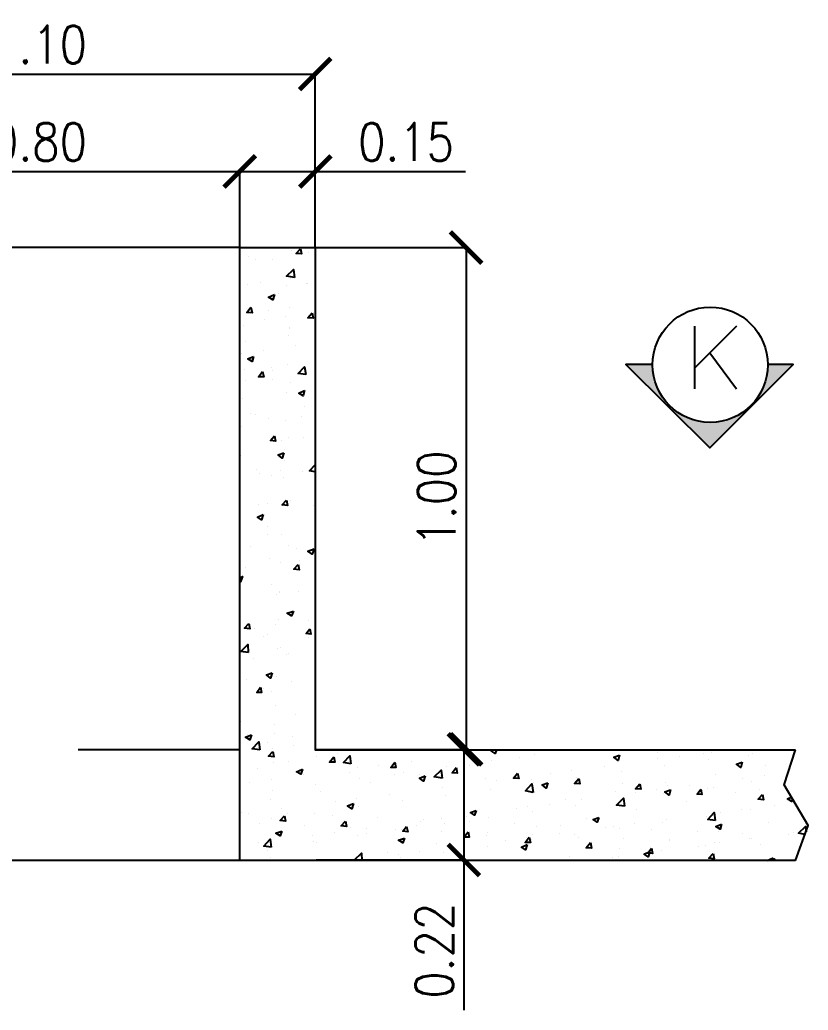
# Model space of a CAD drawing. Extents: x 93 to 1928, y 79 to 574.
# Drawn here: x 628.7 to 691.6, y 333.9 to 412.8 of the extents above; entities that cross this region are included whole.
import ezdxf

# ---------------------------------------------------------------- set-up
doc = ezdxf.new("R2010")
doc.units = 0
doc.header["$MEASUREMENT"] = 0
for name, color, linetype in [('Cotas', 1, 'Continuous'), ('PDF_auxiliar', 1, 'Continuous'), ('PDF_CORTES-50', 6, 'Continuous'), ('PDF_encofrado', 4, 'Continuous'), ('PDF_HATCH', 1, 'Continuous'), ('PDF_LINEAS-POS-ARMADURA', 4, 'Continuous')]:
    doc.layers.add(name, color=color, linetype=linetype)
doc.styles.add('ROMANS', font='ROMANS.SHX', dxfattribs={"width": 0.85})
doc.dimstyles.new('1.10', dxfattribs={"dimtxt": 3, "dimasz": 2.5, "dimexe": 0.18, "dimexo": 0.0625, "dimgap": 0.85, "dimtad": 1, "dimlfac": 0.1, "dimzin": 0, "dimdsep": 46, "dimtxsty": 'ROMANS', "dimblk": 'ARCHTICK', "dimcen": 0.09, "dimclrd": 256, "dimclre": 256, "dimclrt": 2, "dimadec": 0, "dimazin": 0, "dimtfac": 1, "dimtofl": 0, "dimtmove": 0, "dimatfit": 3, "dimfxl": 15, "dimfxlon": 1, "dimtolj": 1, "dimtzin": 0, "dimarcsym": 0})

# ---------------------------------------------------------------- blocks, each defined once
blk = doc.blocks.new('_ArchTick')
at = {"color": 0, "linetype": 'ByBlock', "const_width": 0.15}
blk.add_lwpolyline([(-0.5, -0.5), (0.5, 0.5)], dxfattribs=at)
blk = doc.blocks.new('*D55')
at = {"layer": 'Cotas', "lineweight": -2, "transparency": 16777216}
for p, q in [((652.325, 354.727), (664.284, 354.727)), ((664.104, 354.727), (664.104, 345.921)), ((652.325, 345.921), (664.284, 345.921)), ((664.104, 345.921), (664.104, 333.95))]:
    blk.add_line(p, q, dxfattribs=at)
at = {"layer": 'Defpoints', "color": 0, "transparency": 16777216}
for p in [(652.262, 354.727), (652.262, 345.921), (664.104, 345.921)]:
    blk.add_point(p, dxfattribs=at)
at = {"layer": 'Cotas', "lineweight": -2, "transparency": 16777216, "xscale": 2.5, "yscale": 2.5, "zscale": 2.5}
for p, rotation in [((664.104, 354.727), 90), ((664.104, 345.921), 270)]:
    blk.add_blockref('_ArchTick', p, dxfattribs=dict(at, rotation=rotation))
at = {"layer": 'Cotas', "color": 2, "transparency": 16777216, "insert": (661.754, 338.685), "char_height": 3, "attachment_point": 5, "rotation": 90, "style": 'ROMANS'}
blk.add_mtext('\\A1;0.22', dxfattribs=at)
blk = doc.blocks.new('*D56')
at = {"layer": 'Cotas', "lineweight": -2, "transparency": 16777216}
for p, q in [((614.242, 394.758), (614.242, 400.939)), ((646.25, 394.758), (646.25, 400.939)), ((614.242, 400.759), (646.25, 400.759))]:
    blk.add_line(p, q, dxfattribs=at)
at = {"layer": 'Defpoints', "color": 0, "transparency": 16777216}
for p in [(646.25, 400.759), (614.242, 394.695), (646.25, 394.695)]:
    blk.add_point(p, dxfattribs=at)
at = {"layer": 'Cotas', "lineweight": -2, "transparency": 16777216, "xscale": 2.5, "yscale": 2.5, "zscale": 2.5, "rotation": 180}
blk.add_blockref('_ArchTick', (614.242, 400.759), dxfattribs=at)
at = {"layer": 'Cotas', "lineweight": -2, "transparency": 16777216, "xscale": 2.5, "yscale": 2.5, "zscale": 2.5}
blk.add_blockref('_ArchTick', (646.25, 400.759), dxfattribs=at)
at = {"layer": 'Cotas', "color": 2, "transparency": 16777216, "insert": (630.246, 403.109), "char_height": 3, "attachment_point": 5, "style": 'ROMANS'}
blk.add_mtext('\\A1;0.80', dxfattribs=at)
blk = doc.blocks.new('*D57')
at = {"layer": 'Cotas', "lineweight": -2, "transparency": 16777216}
for p, q in [((646.25, 394.758), (646.25, 400.939)), ((652.262, 394.758), (652.262, 400.939)), ((646.25, 400.759), (652.262, 400.759)), ((652.262, 400.759), (664.233, 400.759))]:
    blk.add_line(p, q, dxfattribs=at)
at = {"layer": 'Defpoints', "color": 0, "transparency": 16777216}
for p in [(652.262, 400.759), (646.25, 394.695), (652.262, 394.695)]:
    blk.add_point(p, dxfattribs=at)
at = {"layer": 'Cotas', "lineweight": -2, "transparency": 16777216, "xscale": 2.5, "yscale": 2.5, "zscale": 2.5, "rotation": 180}
blk.add_blockref('_ArchTick', (646.25, 400.759), dxfattribs=at)
at = {"layer": 'Cotas', "lineweight": -2, "transparency": 16777216, "xscale": 2.5, "yscale": 2.5, "zscale": 2.5}
blk.add_blockref('_ArchTick', (652.262, 400.759), dxfattribs=at)
at = {"layer": 'Cotas', "color": 2, "transparency": 16777216, "insert": (659.498, 403.109), "char_height": 3, "attachment_point": 5, "style": 'ROMANS'}
blk.add_mtext('\\A1;0.15', dxfattribs=at)
blk = doc.blocks.new('*D54')
at = {"layer": 'Cotas', "lineweight": -2, "transparency": 16777216}
for p, q in [((652.325, 394.695), (664.464, 394.695)), ((664.284, 394.695), (664.284, 354.727)), ((652.325, 354.727), (664.464, 354.727))]:
    blk.add_line(p, q, dxfattribs=at)
at = {"layer": 'Defpoints', "color": 0, "transparency": 16777216}
for p in [(652.262, 394.695), (652.262, 354.727), (664.284, 354.727)]:
    blk.add_point(p, dxfattribs=at)
at = {"layer": 'Cotas', "lineweight": -2, "transparency": 16777216, "xscale": 2.5, "yscale": 2.5, "zscale": 2.5}
for p, rotation in [((664.284, 394.695), 90), ((664.284, 354.727), 270)]:
    blk.add_blockref('_ArchTick', p, dxfattribs=dict(at, rotation=rotation))
at = {"layer": 'Cotas', "color": 2, "transparency": 16777216, "insert": (661.934, 374.711), "char_height": 3, "attachment_point": 5, "rotation": 90, "style": 'ROMANS'}
blk.add_mtext('\\A1;1.00', dxfattribs=at)
blk = doc.blocks.new('*D59')
at = {"layer": 'Cotas', "lineweight": -2, "transparency": 16777216}
for p, q in [((608.23, 394.758), (608.23, 408.703)), ((652.262, 394.758), (652.262, 408.703)), ((608.23, 408.523), (652.262, 408.523))]:
    blk.add_line(p, q, dxfattribs=at)
at = {"layer": 'Defpoints', "color": 0, "transparency": 16777216}
for p in [(652.262, 408.523), (608.23, 394.695), (652.262, 394.695)]:
    blk.add_point(p, dxfattribs=at)
at = {"layer": 'Cotas', "lineweight": -2, "transparency": 16777216, "xscale": 2.5, "yscale": 2.5, "zscale": 2.5, "rotation": 180}
blk.add_blockref('_ArchTick', (608.23, 408.523), dxfattribs=at)
at = {"layer": 'Cotas', "lineweight": -2, "transparency": 16777216, "xscale": 2.5, "yscale": 2.5, "zscale": 2.5}
blk.add_blockref('_ArchTick', (652.262, 408.523), dxfattribs=at)
at = {"layer": 'Cotas', "color": 2, "transparency": 16777216, "insert": (630.246, 410.873), "char_height": 3, "attachment_point": 5, "style": 'ROMANS'}
blk.add_mtext('\\A1;1.10', dxfattribs=at)

msp = doc.modelspace()

# ---------------------------------------------------------------- hatches: boundary and pattern name
at = {"layer": 'PDF_LINEAS-POS-ARMADURA', "transparency": 33554559}
msp.add_hatch(color=256, dxfattribs=at).paths.add_polyline_path([(690.367, 385.381), (688.292, 385.381), (688.208, 384.534), (687.954, 383.729), (687.615, 382.967), (687.107, 382.29), (686.472, 381.74), (685.752, 381.274), (684.948, 380.977), (684.143, 380.808), (683.296, 380.808), (682.45, 380.977), (681.645, 381.274), (680.925, 381.74), (680.333, 382.29), (679.825, 382.967), (679.443, 383.729), (679.189, 384.534), (679.105, 385.381), (677.03, 385.381), (680.121, 382.29), (680.714, 381.74), (681.137, 381.274), (681.603, 380.808), (683.72, 378.734), (686.26, 381.274), (686.683, 381.74), (687.276, 382.29)])

# ---------------------------------------------------------------- linework, layer by layer
at = {"layer": 'PDF_auxiliar', "lineweight": 25}
msp.add_lwpolyline([(690.536, 345.879), (691.552, 348.673), (689.647, 351.891), (690.536, 354.685)], dxfattribs=at)
at = {"layer": 'PDF_CORTES-50', "lineweight": 25}
msp.add_lwpolyline([(690.536, 345.879), (646.25, 345.879), (646.25, 394.695), (652.262, 394.695), (652.262, 354.685), (690.536, 354.685)], dxfattribs=at)
at = {"layer": 'PDF_encofrado', "lineweight": 25}
for points in [[(646.25, 394.695), (614.242, 394.695)], [(646.25, 345.879), (614.242, 345.879)]]:
    msp.add_lwpolyline(points, dxfattribs=at)
at = {"layer": 'PDF_encofrado', "color": 1, "lineweight": 25}
msp.add_lwpolyline([(646.25, 354.685), (633.379, 354.685)], dxfattribs=at)
at = {"layer": 'PDF_HATCH', "lineweight": 25}
for points in [[(646.25, 394.611), (646.25, 394.695)], [(646.25, 394.611), (646.25, 394.611)], [(650.399, 394.484), (650.399, 394.484)], [(646.927, 394.018), (646.927, 394.018)], [(647.478, 393.764), (647.478, 393.764)], [(648.833, 393.764), (648.833, 393.764)], [(651.754, 394.314), (651.754, 394.314)], [(650.314, 392.24), (650.314, 392.24)], [(646.843, 391.731), (646.843, 391.731)], [(647.901, 391.943), (647.901, 391.943)], [(649.976, 391.647), (649.976, 391.647)], [(651.542, 391.816), (651.542, 391.816)], [(651.669, 391.859), (651.669, 391.859)], [(649.341, 391.054), (649.341, 391.054)], [(650.23, 389.953), (650.23, 389.953)], [(646.758, 389.488), (646.758, 389.488)], [(648.198, 388.979), (648.198, 388.979)], [(648.536, 389.699), (648.536, 389.699)], [(649.891, 389.191), (649.891, 389.191)], [(646.546, 388.471), (646.546, 388.471)], [(650.187, 388.344), (650.187, 388.344)], [(650.187, 388.217), (650.187, 388.217)], [(650.145, 387.709), (650.145, 387.709)], [(646.673, 387.201), (646.673, 387.201)], [(650.653, 386.863), (650.653, 386.863)], [(646.377, 386.27), (646.377, 386.27)], [(648.113, 386.524), (648.113, 386.524)], [(648.79, 385.127), (648.79, 385.127)], [(650.06, 385.423), (650.06, 385.423)], [(646.589, 384.957), (646.589, 384.957)], [(648.875, 384.873), (648.875, 384.873)], [(646.292, 383.814), (646.292, 383.814)], [(646.673, 384.111), (646.673, 384.111)], [(648.875, 384.153), (648.875, 384.153)], [(650.314, 383.941), (650.314, 383.941)], [(646.504, 382.671), (646.504, 382.671)], [(649.976, 383.179), (649.976, 383.179)], [(651.373, 382.036), (651.373, 382.036)], [(647.097, 381.486), (647.097, 381.486)], [(647.52, 381.401), (647.52, 381.401)], [(648.536, 381.062), (648.536, 381.062)], [(651.161, 381.232), (651.161, 381.232)], [(646.419, 380.427), (646.419, 380.427)], [(649.891, 380.893), (649.891, 380.893)], [(650.145, 379.58), (650.145, 379.58)], [(651.288, 379.58), (651.288, 379.58)], [(649.595, 379.369), (649.595, 379.369)], [(646.335, 378.141), (646.335, 378.141)], [(649.806, 378.649), (649.806, 378.649)], [(649.806, 377.76), (649.806, 377.76)], [(652.262, 376.828), (651.796, 376.913), (652.262, 377.379)], [(652.093, 377.252), (652.093, 377.252)], [(647.605, 376.998), (647.605, 376.998)], [(647.816, 376.701), (647.816, 376.701)], [(648.79, 376.532), (648.79, 376.532)], [(649.51, 376.913), (649.51, 376.913)], [(649.722, 376.363), (649.722, 376.363)], [(651.246, 376.871), (651.246, 376.871)], [(646.25, 375.897), (646.25, 375.897)], [(647.732, 374.246), (647.732, 374.246)], [(648.452, 374.33), (648.452, 374.33)], [(649.679, 374.119), (649.679, 374.119)], [(650.314, 374.584), (650.314, 374.584)], [(652.093, 374.161), (652.093, 374.161)], [(648.494, 372.467), (648.494, 372.467)], [(648.494, 371.875), (648.494, 371.875)], [(649.595, 371.832), (649.595, 371.832)], [(647.139, 370.859), (647.139, 370.859)], [(650.145, 370.986), (650.145, 370.986)], [(650.78, 370.689), (650.78, 370.689)], [(648.579, 369.927), (648.579, 369.927)], [(649.51, 369.588), (649.51, 369.588)], [(651.034, 369.758), (651.034, 369.758)], [(652.22, 369.758), (652.22, 369.758)], [(646.25, 368.403), (646.462, 368.488), (646.292, 368.064), (646.25, 368.107)], [(646.716, 369.207), (646.716, 369.207)], [(648.748, 367.895), (648.748, 367.895)], [(649.214, 367.09), (649.214, 367.09)], [(649.425, 367.302), (649.425, 367.302)], [(649.425, 367.217), (649.425, 367.217)], [(650.95, 367.302), (650.95, 367.302)], [(649.129, 364.635), (649.129, 364.635)], [(649.341, 365.058), (649.341, 365.058)], [(651.712, 364.973), (651.712, 364.973)], [(647.435, 364.381), (647.435, 364.381)], [(648.113, 363.746), (648.113, 363.746)], [(648.494, 363.873), (648.494, 363.873)], [(651.712, 363.619), (651.712, 363.619)], [(649.256, 362.772), (649.256, 362.772)], [(649.51, 362.857), (649.51, 362.857)], [(649.933, 362.264), (649.933, 362.264)], [(650.103, 362.348), (650.103, 362.348)], [(647.351, 361.925), (647.351, 361.925)], [(646.758, 360.316), (646.758, 360.316)], [(649.171, 360.528), (649.171, 360.528)], [(650.357, 360.147), (650.357, 360.147)], [(648.155, 359.596), (648.155, 359.596)], [(648.748, 359.3), (648.748, 359.3)], [(649.087, 358.242), (649.087, 358.242)], [(650.653, 357.48), (650.653, 357.48)], [(646.335, 356.929), (646.335, 356.929)], [(649.044, 356.675), (649.044, 356.675)], [(646.843, 355.913), (646.843, 355.913)], [(649.002, 355.998), (649.002, 355.998)], [(648.452, 355.236), (648.452, 355.236)], [(650.484, 355.744), (650.484, 355.744)], [(650.569, 355.024), (650.569, 355.024)], [(648.875, 354.812), (648.875, 354.812)], [(654.04, 354.431), (654.04, 354.431)], [(655.903, 354.685), (655.903, 354.685)], [(664.202, 354.389), (664.202, 354.389)], [(665.937, 354.6), (665.937, 354.6)], [(666.7, 354.685), (666.615, 354.389), (666.276, 354.6), (666.446, 354.685)], [(669.748, 354.304), (669.748, 354.304)], [(679.528, 354.516), (679.528, 354.516)], [(683.169, 354.389), (683.169, 354.389)], [(683.847, 354.516), (683.847, 354.516)], [(687.107, 354.431), (687.107, 354.431)], [(648.917, 353.711), (648.917, 353.711)], [(650.103, 353.754), (650.103, 353.754)], [(652.347, 354.177), (652.347, 354.177)], [(657.343, 353.457), (657.343, 353.457)], [(659.925, 353.796), (659.925, 353.796)], [(666.276, 353.838), (666.276, 353.838)], [(668.562, 354.092), (668.562, 354.092)], [(679.57, 353.965), (679.57, 353.965)], [(680.121, 353.457), (680.121, 353.457)], [(681.264, 354.177), (681.264, 354.177)], [(683.593, 353.923), (683.593, 353.923)], [(686.81, 354.219), (686.81, 354.219)], [(688.123, 353.457), (688.123, 353.457)], [(647.689, 353.203), (647.689, 353.203)], [(651.331, 353.076), (651.331, 353.076)], [(651.331, 352.695), (651.331, 352.695)], [(654.972, 352.907), (654.972, 352.907)], [(655.649, 353.246), (655.649, 353.246)], [(658.571, 352.738), (658.571, 352.738)], [(659.29, 352.907), (659.29, 352.907)], [(660.603, 352.738), (660.603, 352.738)], [(662.72, 353.33), (662.72, 353.33)], [(664.583, 353.415), (664.583, 353.415)], [(671.018, 352.822), (671.018, 352.822)], [(672.712, 353.034), (672.712, 353.034)], [(675.294, 353.373), (675.294, 353.373)], [(676.649, 352.992), (676.649, 352.992)], [(684.143, 352.738), (684.143, 352.738)], [(647.054, 352.103), (647.054, 352.103)], [(648.748, 352.357), (648.748, 352.357)], [(652.262, 351.891), (652.262, 351.891)], [(655.819, 352.399), (655.819, 352.399)], [(656.665, 352.06), (656.665, 352.06)], [(662.212, 352.611), (662.212, 352.611)], [(664.117, 351.933), (664.117, 351.933)], [(665.853, 352.441), (665.853, 352.441)], [(666.7, 352.272), (666.7, 352.272)], [(669.494, 352.314), (669.494, 352.314)], [(669.663, 352.06), (669.663, 352.06)], [(673.093, 352.484), (673.093, 352.484)], [(673.135, 352.145), (673.135, 352.145)], [(676.734, 351.975), (676.734, 351.975)], [(680.163, 352.06), (680.163, 352.06)], [(686.345, 352.399), (686.345, 352.399)], [(687.022, 352.145), (687.022, 352.145)], [(688.081, 352.611), (688.081, 352.611)], [(648.833, 351.467), (648.833, 351.467)], [(652.685, 351.383), (652.685, 351.383)], [(658.147, 351.129), (658.147, 351.129)], [(662.423, 351.679), (662.423, 351.679)], [(666.191, 351.552), (666.191, 351.552)], [(676.226, 351.383), (676.226, 351.383)], [(677.792, 351.256), (677.792, 351.256)], [(679.486, 351.51), (679.486, 351.51)], [(680.036, 351.213), (680.036, 351.213)], [(680.375, 351.848), (680.375, 351.848)], [(682.068, 351.848), (682.068, 351.848)], [(683.508, 351.637), (683.508, 351.637)], [(684.016, 351.679), (684.016, 351.679)], [(685.794, 351.256), (685.794, 351.256)], [(687.657, 351.51), (687.657, 351.51)], [(648.706, 350.705), (648.706, 350.705)], [(653.871, 350.578), (653.871, 350.578)], [(655.564, 350.79), (655.564, 350.79)], [(659.206, 350.621), (659.206, 350.621)], [(662.635, 351.044), (662.635, 351.044)], [(670.933, 350.367), (670.933, 350.367)], [(672.246, 350.705), (672.246, 350.705)], [(673.474, 350.705), (673.474, 350.705)], [(676.564, 350.748), (676.564, 350.748)], [(681.814, 350.578), (681.814, 350.578)], [(688.843, 350.282), (688.843, 350.282)], [(690.282, 350.79), (690.24, 350.578), (689.901, 350.79), (690.198, 350.917)], [(690.452, 350.367), (690.452, 350.367)], [(646.377, 349.732), (646.377, 349.732)], [(646.97, 349.647), (646.97, 349.647)], [(649.552, 349.986), (649.552, 349.986)], [(650.018, 349.605), (650.018, 349.605)], [(652.177, 349.647), (652.177, 349.647)], [(655.734, 350.155), (655.734, 350.155)], [(664.921, 349.562), (664.921, 349.562)], [(668.266, 350.028), (668.266, 350.028)], [(669.198, 350.155), (669.198, 350.155)], [(669.579, 349.774), (669.579, 349.774)], [(673.008, 350.24), (673.008, 350.24)], [(677.835, 349.901), (677.835, 349.901)], [(684.566, 349.732), (684.566, 349.732)], [(686.26, 349.943), (686.26, 349.943)], [(686.937, 349.901), (686.937, 349.901)], [(647.816, 348.842), (647.816, 348.842)], [(648.748, 349.181), (648.748, 349.181)], [(653.617, 349.435), (653.617, 349.435)], [(657.258, 349.266), (657.258, 349.266)], [(660.645, 349.012), (660.645, 349.012)], [(660.899, 349.139), (660.899, 349.139)], [(662.339, 349.223), (662.339, 349.223)], [(662.55, 348.8), (662.55, 348.8)], [(664.329, 349.35), (664.329, 349.35)], [(664.54, 348.969), (664.54, 348.969)], [(666.107, 349.308), (666.107, 349.308)], [(668.139, 348.8), (668.139, 348.8)], [(673.855, 349.223), (673.855, 349.223)], [(677.708, 348.8), (677.708, 348.8)], [(679.952, 348.927), (679.952, 348.927)], [(680.29, 349.139), (680.29, 349.139)], [(683.423, 349.393), (683.423, 349.393)], [(688.377, 348.885), (688.377, 348.885)], [(651.415, 348.673), (651.415, 348.673)], [(653.786, 348.123), (653.786, 348.123)], [(655.056, 348.504), (655.056, 348.504)], [(656.327, 348.461), (656.327, 348.461)], [(656.369, 347.996), (656.369, 347.996)], [(658.698, 348.377), (658.698, 348.377)], [(659.121, 348.377), (659.121, 348.377)], [(660.349, 348.673), (660.349, 348.673)], [(662.339, 348.207), (662.339, 348.207)], [(665.98, 348.08), (665.98, 348.08)], [(669.917, 348.546), (669.917, 348.546)], [(671.696, 348.038), (671.696, 348.038)], [(671.78, 348.673), (671.78, 348.673)], [(672.923, 347.953), (672.923, 347.953)], [(675.421, 348.504), (675.421, 348.504)], [(676.014, 348.588), (676.014, 348.588)], [(676.48, 348.461), (676.48, 348.461)], [(679.062, 348.377), (679.062, 348.377)], [(682.704, 348.207), (682.704, 348.207)], [(684.397, 348.207), (684.397, 348.207)], [(686.302, 348.038), (686.302, 348.038)], [(690.367, 348.123), (690.367, 348.123)], [(691.298, 347.953), (690.79, 348.038), (691.341, 348.588), (691.383, 348.165)], [(691.341, 348.165), (691.341, 348.165)], [(647.774, 347.318), (647.774, 347.318)], [(652.05, 347.869), (652.05, 347.869)], [(652.093, 347.361), (652.093, 347.361)], [(652.389, 347.318), (652.389, 347.318)], [(655.649, 347.869), (655.649, 347.869)], [(661.958, 347.191), (661.958, 347.191)], [(665.937, 347.869), (665.937, 347.869)], [(667.419, 347.445), (667.419, 347.445)], [(669.113, 347.699), (669.113, 347.699)], [(669.494, 347.53), (669.494, 347.53)], [(669.579, 347.911), (669.579, 347.911)], [(673.22, 347.742), (673.22, 347.742)], [(676.861, 347.615), (676.861, 347.615)], [(680.46, 347.53), (680.46, 347.53)], [(680.502, 347.445), (680.502, 347.445)], [(684.101, 347.276), (684.101, 347.276)], [(684.482, 347.276), (684.482, 347.276)], [(686.853, 347.615), (686.853, 347.615)], [(687.064, 347.615), (687.064, 347.615)], [(687.742, 347.149), (687.742, 347.149)], [(689.943, 347.911), (689.943, 347.911)], [(648.452, 346.641), (648.452, 346.641)], [(648.663, 346.937), (648.663, 346.937)], [(655.564, 345.879), (655.395, 345.921), (655.946, 346.471), (655.988, 345.879)], [(658.02, 346.514), (658.02, 346.514)], [(658.867, 346.344), (658.867, 346.344)], [(660.56, 346.556), (660.56, 346.556)], [(662.466, 346.514), (662.466, 346.514)], [(663.143, 346.895), (663.143, 346.895)], [(666.022, 347.022), (666.022, 347.022)], [(676.48, 346.853), (676.48, 346.853)], [(678.47, 346.471), (678.47, 346.471)], [(679.867, 346.683), (679.867, 346.683)], [(682.788, 347.022), (682.788, 347.022)], [(683.339, 347.107), (683.339, 347.107)], [(648.663, 346.133), (648.663, 346.133)], [(652.262, 345.963), (652.262, 345.963)], [(659.036, 346.09), (659.036, 346.09)], [(672.5, 346.175), (672.5, 346.175)], [(674.193, 345.921), (674.193, 345.921)], [(675.929, 346.133), (675.929, 346.133)], [(676.395, 346.217), (676.395, 346.217)], [(688.292, 345.879), (688.716, 346.048), (688.673, 345.879)], [(688.716, 345.879), (688.843, 346.006), (688.885, 345.879)]]:
    msp.add_lwpolyline(points, dxfattribs=at)
for points in [[(651.077, 394.611), (651.161, 394.187), (650.738, 394.229)], [(650.611, 392.324), (649.976, 392.409), (650.526, 392.959)], [(649.002, 390.969), (648.875, 390.546), (648.536, 390.758)], [(647.139, 389.953), (647.224, 389.488), (646.8, 389.53)], [(652.008, 389.488), (652.093, 389.064), (651.669, 389.106)], [(647.351, 386.016), (647.224, 385.635), (646.885, 385.846)], [(651.5, 384.576), (650.907, 384.661), (651.415, 385.211)], [(648.071, 384.83), (648.155, 384.407), (647.732, 384.407)], [(651.415, 383.306), (651.288, 382.883), (650.95, 383.094)], [(649.002, 379.707), (649.087, 379.284), (648.706, 379.326)], [(649.764, 378.352), (649.637, 377.929), (649.298, 378.183)], [(649.976, 374.584), (650.06, 374.161), (649.637, 374.203)], [(648.113, 373.441), (647.986, 373.018), (647.647, 373.229)], [(652.177, 370.689), (652.008, 370.266), (651.669, 370.52)], [(650.907, 369.461), (650.992, 369.038), (650.569, 369.08)], [(650.526, 365.736), (650.357, 365.355), (650.018, 365.566)], [(646.97, 364.762), (647.054, 364.338), (646.631, 364.381)], [(651.839, 364.338), (651.923, 363.915), (651.542, 363.957)], [(646.927, 362.433), (646.335, 362.518), (646.885, 363.068)], [(648.833, 360.824), (648.706, 360.401), (648.367, 360.655)], [(647.901, 359.681), (647.986, 359.258), (647.605, 359.258)], [(647.181, 355.871), (647.054, 355.49), (646.716, 355.701)], [(647.859, 354.685), (647.224, 354.77), (647.774, 355.32)], [(648.875, 354.558), (648.96, 354.135), (648.536, 354.177)], [(676.522, 354.262), (676.395, 353.838), (676.056, 354.092)], [(653.744, 354.135), (653.829, 353.711), (653.405, 353.711)], [(655.099, 353.584), (654.506, 353.669), (655.014, 354.219)], [(658.613, 353.711), (658.698, 353.288), (658.274, 353.288)], [(686.302, 353.711), (686.175, 353.288), (685.837, 353.542)], [(651.246, 353.161), (651.119, 352.738), (650.78, 352.949)], [(662.381, 352.441), (661.746, 352.526), (662.296, 353.076)], [(663.482, 353.288), (663.566, 352.822), (663.185, 352.865)], [(668.393, 352.822), (668.478, 352.399), (668.054, 352.441)], [(661.026, 352.611), (660.899, 352.187), (660.56, 352.441)], [(669.621, 351.298), (669.028, 351.425), (669.536, 351.975)], [(670.806, 352.06), (670.679, 351.637), (670.341, 351.891)], [(673.262, 352.399), (673.347, 351.975), (672.923, 352.018)], [(678.131, 351.975), (678.216, 351.552), (677.792, 351.594)], [(680.587, 351.51), (680.46, 351.086), (680.121, 351.34)], [(683, 351.552), (683.085, 351.129), (682.704, 351.171)], [(687.911, 351.129), (687.996, 350.705), (687.573, 350.748)], [(655.31, 350.409), (655.183, 349.986), (654.845, 350.24)], [(676.903, 350.197), (676.268, 350.282), (676.818, 350.832)], [(665.091, 349.859), (664.964, 349.478), (664.625, 349.689)], [(684.143, 349.054), (683.55, 349.139), (684.058, 349.689)], [(649.806, 349.435), (649.891, 349.012), (649.468, 349.054)], [(654.675, 349.012), (654.76, 348.588), (654.337, 348.631)], [(674.871, 349.308), (674.744, 348.927), (674.405, 349.139)], [(684.651, 348.758), (684.524, 348.377), (684.185, 348.588)], [(649.595, 348.207), (649.468, 347.826), (649.129, 348.038)], [(659.544, 348.588), (659.629, 348.165), (659.248, 348.207)], [(664.456, 348.165), (664.54, 347.742), (664.117, 347.742)], [(648.748, 346.937), (648.155, 347.022), (648.663, 347.572)], [(659.375, 347.657), (659.248, 347.276), (658.909, 347.488)], [(669.155, 347.149), (669.028, 346.725), (668.689, 346.937)], [(669.325, 347.742), (669.409, 347.318), (668.986, 347.318)], [(674.193, 347.318), (674.278, 346.853), (673.855, 346.895)], [(678.935, 346.598), (678.808, 346.175), (678.47, 346.387)], [(679.062, 346.853), (679.147, 346.429), (678.766, 346.471)], [(683.974, 346.429), (684.058, 346.006), (683.635, 346.048)]]:
    msp.add_lwpolyline(points, close=True, dxfattribs=at)
at = {"layer": 'PDF_LINEAS-POS-ARMADURA', "color": 6, "lineweight": 25}
for points in [[(682.492, 388.429), (682.492, 383.433)], [(685.837, 388.429), (682.492, 385.084)], [(683.72, 386.312), (685.837, 383.433)]]:
    msp.add_lwpolyline(points, dxfattribs=at)
at = {"layer": 'PDF_LINEAS-POS-ARMADURA', "lineweight": 25}
msp.add_lwpolyline([(679.105, 385.381), (677.03, 385.381), (683.72, 378.734), (690.367, 385.381), (688.292, 385.381)], dxfattribs=at)
msp.add_circle((683.741, 385.36), 4.594, dxfattribs=at)

# ---------------------------------------------------------------- dimensions: what is measured, and where the dimension line sits
at = {"layer": 'Cotas'}
for base, p1, p2, picture, middle in [((652.262, 408.523), (608.23, 394.695), (652.262, 394.695), '*D59', (630.246, 410.873)), ((646.25, 400.759), (614.242, 394.695), (646.25, 394.695), '*D56', (630.246, 403.109)), ((652.262, 400.759), (646.25, 394.695), (652.262, 394.695), '*D57', (659.498, 403.109))]:
    dim = msp.add_linear_dim(base=base, p1=p1, p2=p2, dimstyle='1.10', override={"dimlfac": 0.025}, dxfattribs=at)
    dim.commit()
    dim.dimension.update_dxf_attribs({"geometry": picture, "text_midpoint": middle})
for base, p1, p2, picture, middle in [((664.284, 354.727), (652.262, 394.695), (652.262, 354.727), '*D54', (661.934, 374.711)), ((664.104, 345.921), (652.262, 354.727), (652.262, 345.921), '*D55', (661.754, 338.685))]:
    dim = msp.add_linear_dim(base=base, p1=p1, p2=p2, angle=90, dimstyle='1.10', override={"dimlfac": 0.025}, dxfattribs=at)
    dim.commit()
    dim.dimension.update_dxf_attribs({"geometry": picture, "text_midpoint": middle})

doc.saveas('drawing.dxf')
